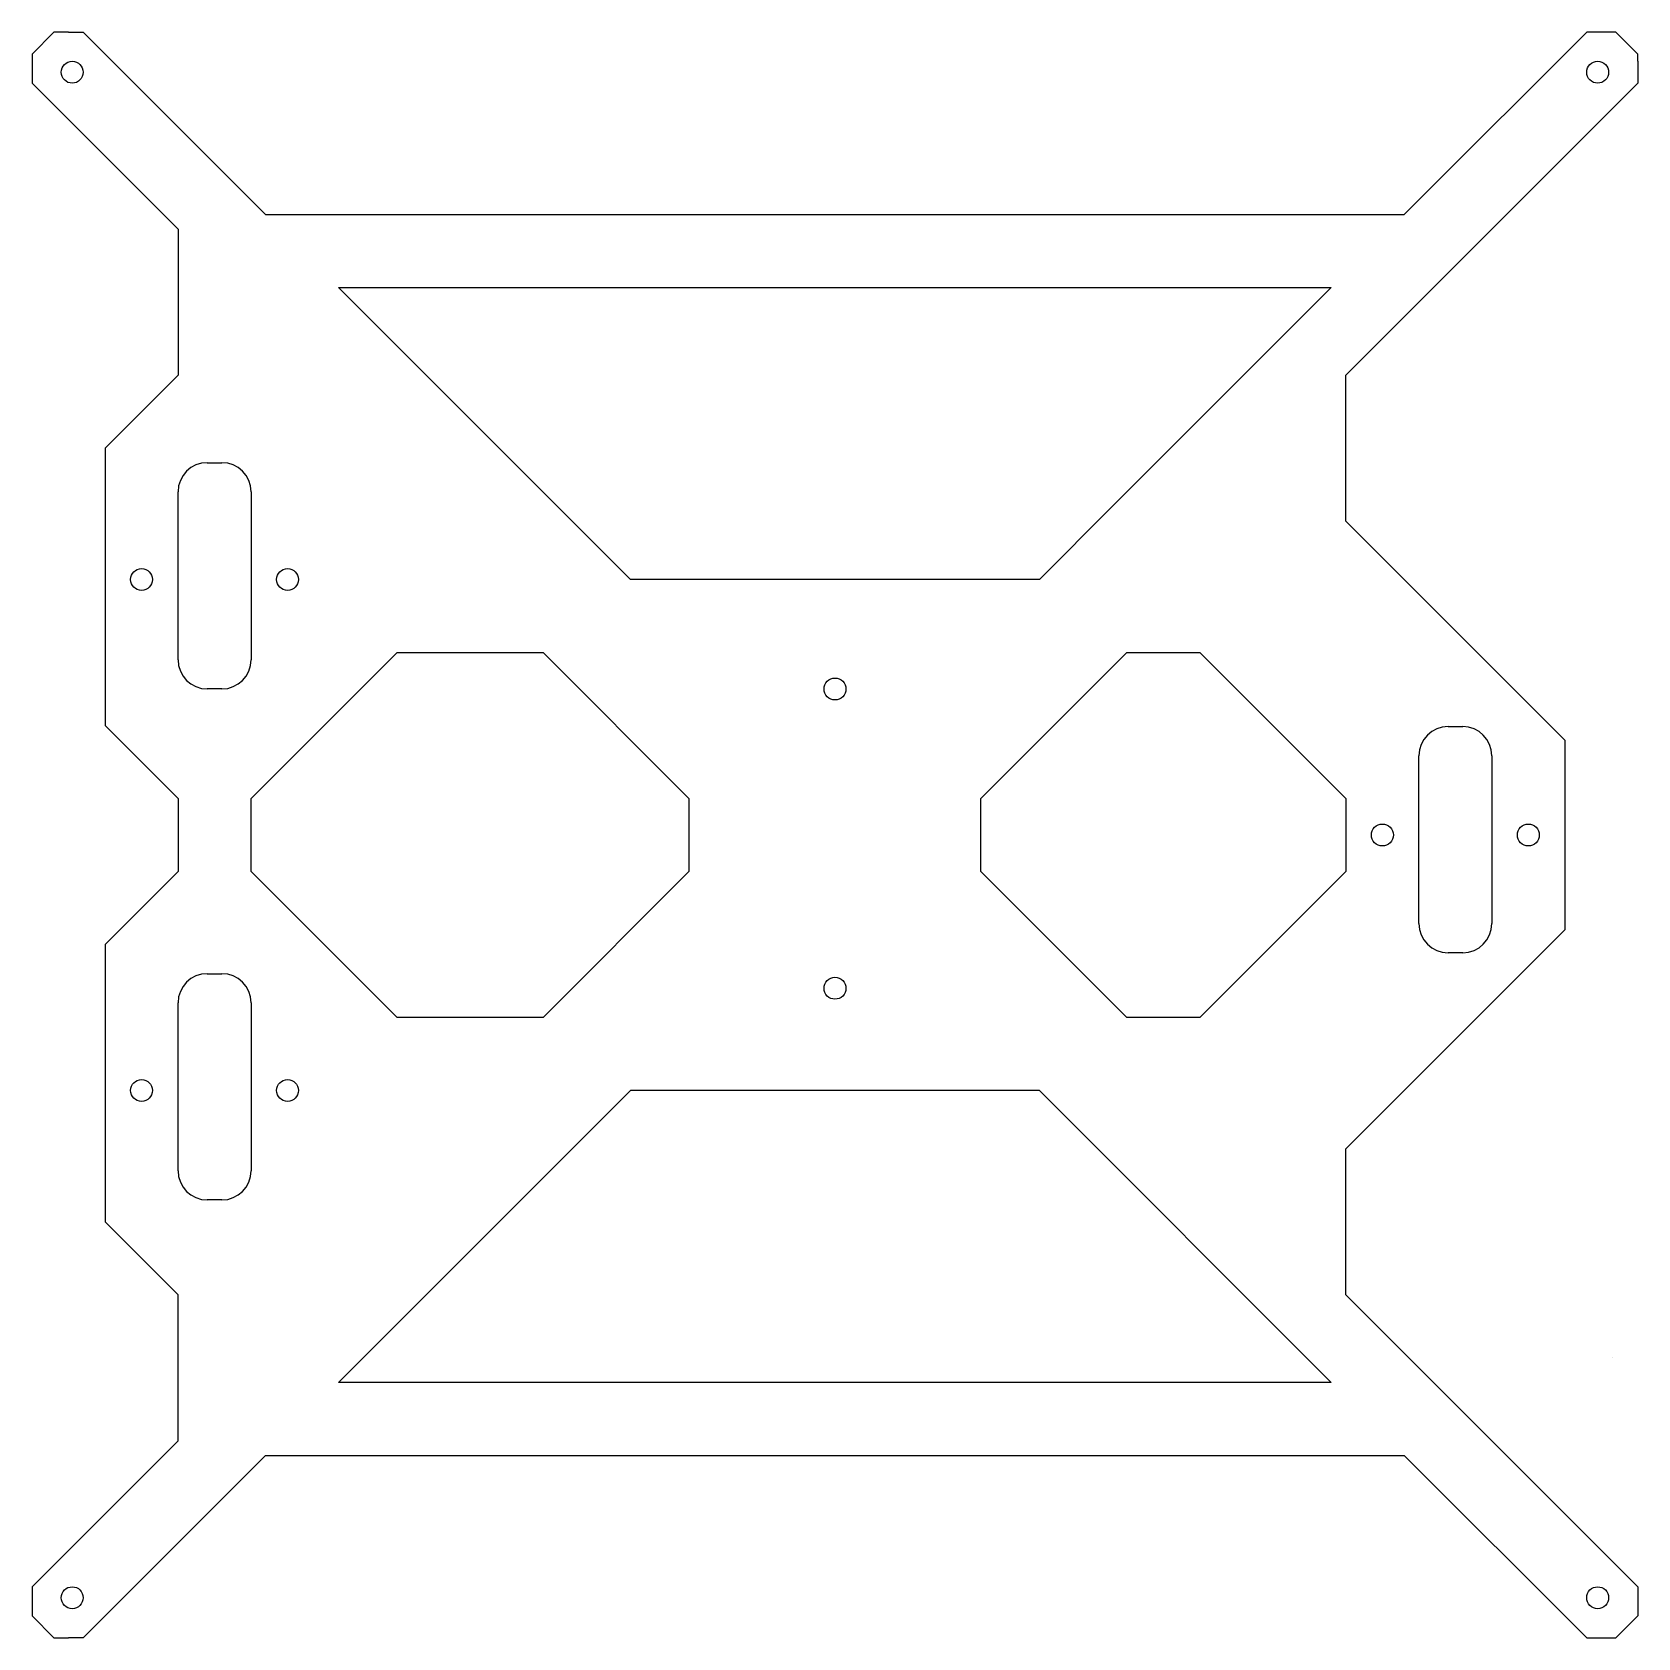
# Model space of a CAD drawing. Header units: inches. Extents: x 22 to 242, y 8 to 228.
import ezdxf

# ---------------------------------------------------------------- set-up
doc = ezdxf.new("R2010")
doc.units = ezdxf.units.IN
doc.header["$MEASUREMENT"] = 0
for name, color, linetype, lineweight in [('bed-new', 18, 'Continuous', 25), ('M3 díry', 18, 'Continuous', 25), ('M3 zavit', 18, 'Continuous', 25)]:
    doc.layers.add(name, color=color, linetype=linetype, lineweight=lineweight)

msp = doc.modelspace()

# ---------------------------------------------------------------- linework, layer by layer
at = {"layer": 'bed-new'}
for p, q in [((25.22, 227.85), (22.22, 224.85)), ((27.22, 227.85), (25.22, 227.85)), ((27.22, 227.85), (29.22, 227.85)), ((29.22, 227.85), (54.22, 202.85)), ((235.22, 227.85), (212.22, 204.85)), ((239.22, 227.85), (235.22, 227.85)), ((242.22, 224.85), (239.22, 227.85)), ((22.22, 224.85), (22.22, 222.85)), ((242.22, 223.85), (242.22, 224.85)), ((22.22, 222.85), (22.22, 220.85)), ((242.22, 223.85), (242.22, 220.85)), ((22.22, 220.85), (42.22, 200.85)), ((242.22, 220.85), (202.22, 180.85)), ((212.22, 204.85), (210.22, 202.85)), ((54.22, 202.85), (210.22, 202.85)), ((42.22, 200.85), (42.22, 180.85)), ((64.22, 192.85), (200.22, 192.85)), ((64.22, 192.85), (104.22, 152.85)), ((200.22, 192.85), (172.22, 164.85)), ((42.22, 180.85), (32.22, 170.85)), ((202.22, 160.85), (202.22, 180.85)), ((32.22, 170.85), (32.22, 132.85)), ((46.22, 168.86), (48.22, 168.86)), ((42.22, 141.86), (42.22, 164.86)), ((52.22, 164.86), (52.22, 141.86)), ((170.22, 162.85), (160.22, 152.85)), ((172.22, 164.85), (170.22, 162.85)), ((222.22, 140.85), (202.22, 160.85)), ((160.22, 152.85), (104.22, 152.85)), ((52.22, 122.85), (72.22, 142.85)), ((72.22, 142.85), (92.22, 142.85)), ((92.22, 142.85), (112.22, 122.85)), ((152.22, 122.85), (172.22, 142.85)), ((172.22, 142.85), (182.22, 142.85)), ((182.22, 142.85), (202.22, 122.85)), ((232.22, 130.85), (222.22, 140.85)), ((48.22, 137.86), (46.22, 137.86)), ((32.22, 132.85), (42.22, 122.85)), ((216.22, 132.71), (218.22, 132.71)), ((232.22, 130.85), (232.22, 104.85)), ((212.22, 105.71), (212.22, 128.71)), ((222.22, 128.71), (222.22, 105.71)), ((42.22, 122.85), (42.22, 112.85)), ((52.22, 112.85), (52.22, 122.85)), ((112.22, 122.85), (112.22, 112.85)), ((152.22, 112.85), (152.22, 122.85)), ((202.22, 122.85), (202.22, 112.85)), ((42.22, 112.85), (32.22, 102.85)), ((72.22, 92.85), (52.22, 112.85)), ((112.22, 112.85), (92.22, 92.85)), ((172.22, 92.85), (152.22, 112.85)), ((202.22, 112.85), (182.22, 92.85)), ((232.22, 104.85), (222.22, 94.85)), ((32.22, 102.85), (32.22, 64.85)), ((218.22, 101.71), (216.22, 101.71)), ((46.22, 98.85), (48.22, 98.85)), ((42.22, 71.85), (42.22, 94.85)), ((52.22, 94.85), (52.22, 71.85)), ((222.22, 94.85), (202.22, 74.85)), ((92.22, 92.85), (72.22, 92.85)), ((182.22, 92.85), (172.22, 92.85)), ((104.22, 82.85), (64.22, 42.85)), ((160.22, 82.85), (104.22, 82.85)), ((160.22, 82.85), (200.22, 42.85)), ((202.22, 54.85), (202.22, 74.85)), ((48.22, 67.85), (46.22, 67.85)), ((32.22, 64.85), (42.22, 54.85)), ((42.22, 34.85), (42.22, 54.85)), ((222.22, 34.85), (202.22, 54.85)), ((238.77, 46.23), (238.77, 46.23)), ((200.22, 42.85), (64.22, 42.85)), ((22.22, 14.85), (42.22, 34.85)), ((242.22, 14.85), (222.22, 34.85)), ((29.22, 7.85), (54.22, 32.85)), ((54.22, 32.85), (210.22, 32.85)), ((235.22, 7.85), (210.22, 32.85)), ((22.22, 14.85), (22.22, 10.85)), ((242.22, 14.85), (242.22, 10.85)), ((22.22, 10.85), (25.22, 7.85)), ((239.22, 7.85), (242.22, 10.85)), ((25.22, 7.85), (27.22, 7.85)), ((29.22, 7.85), (27.22, 7.85)), ((235.22, 7.85), (237.22, 7.85)), ((237.22, 7.85), (239.22, 7.85))]:
    msp.add_line(p, q, dxfattribs=at)
for centre, start, end in [((46.22, 164.86), 90, 180), ((48.22, 164.86), 0, 90), ((46.22, 141.86), 180, 270), ((48.22, 141.86), 270, 0), ((216.22, 128.71), 90, 180), ((218.22, 128.71), 0, 90), ((216.22, 105.71), 180, 270), ((218.22, 105.71), 270, 0), ((46.22, 94.85), 90, 180), ((48.22, 94.85), 0, 90), ((46.22, 71.85), 180, 270), ((48.22, 71.85), 270, 0)]:
    msp.add_arc(centre, 4, start, end, dxfattribs=at)
at = {"layer": 'M3 díry'}
for centre in [(27.72, 222.35), (236.72, 222.35), (37.22, 152.85), (57.22, 152.85), (207.22, 117.85), (227.22, 117.85), (37.22, 82.85), (57.22, 82.85), (27.72, 13.35), (236.72, 13.35)]:
    msp.add_circle(centre, 1.5, dxfattribs=at)
at = {"layer": 'M3 zavit'}
for centre in [(132.22, 137.85), (132.22, 96.85)]:
    msp.add_circle(centre, 1.5, dxfattribs=at)

doc.saveas('drawing.dxf')
